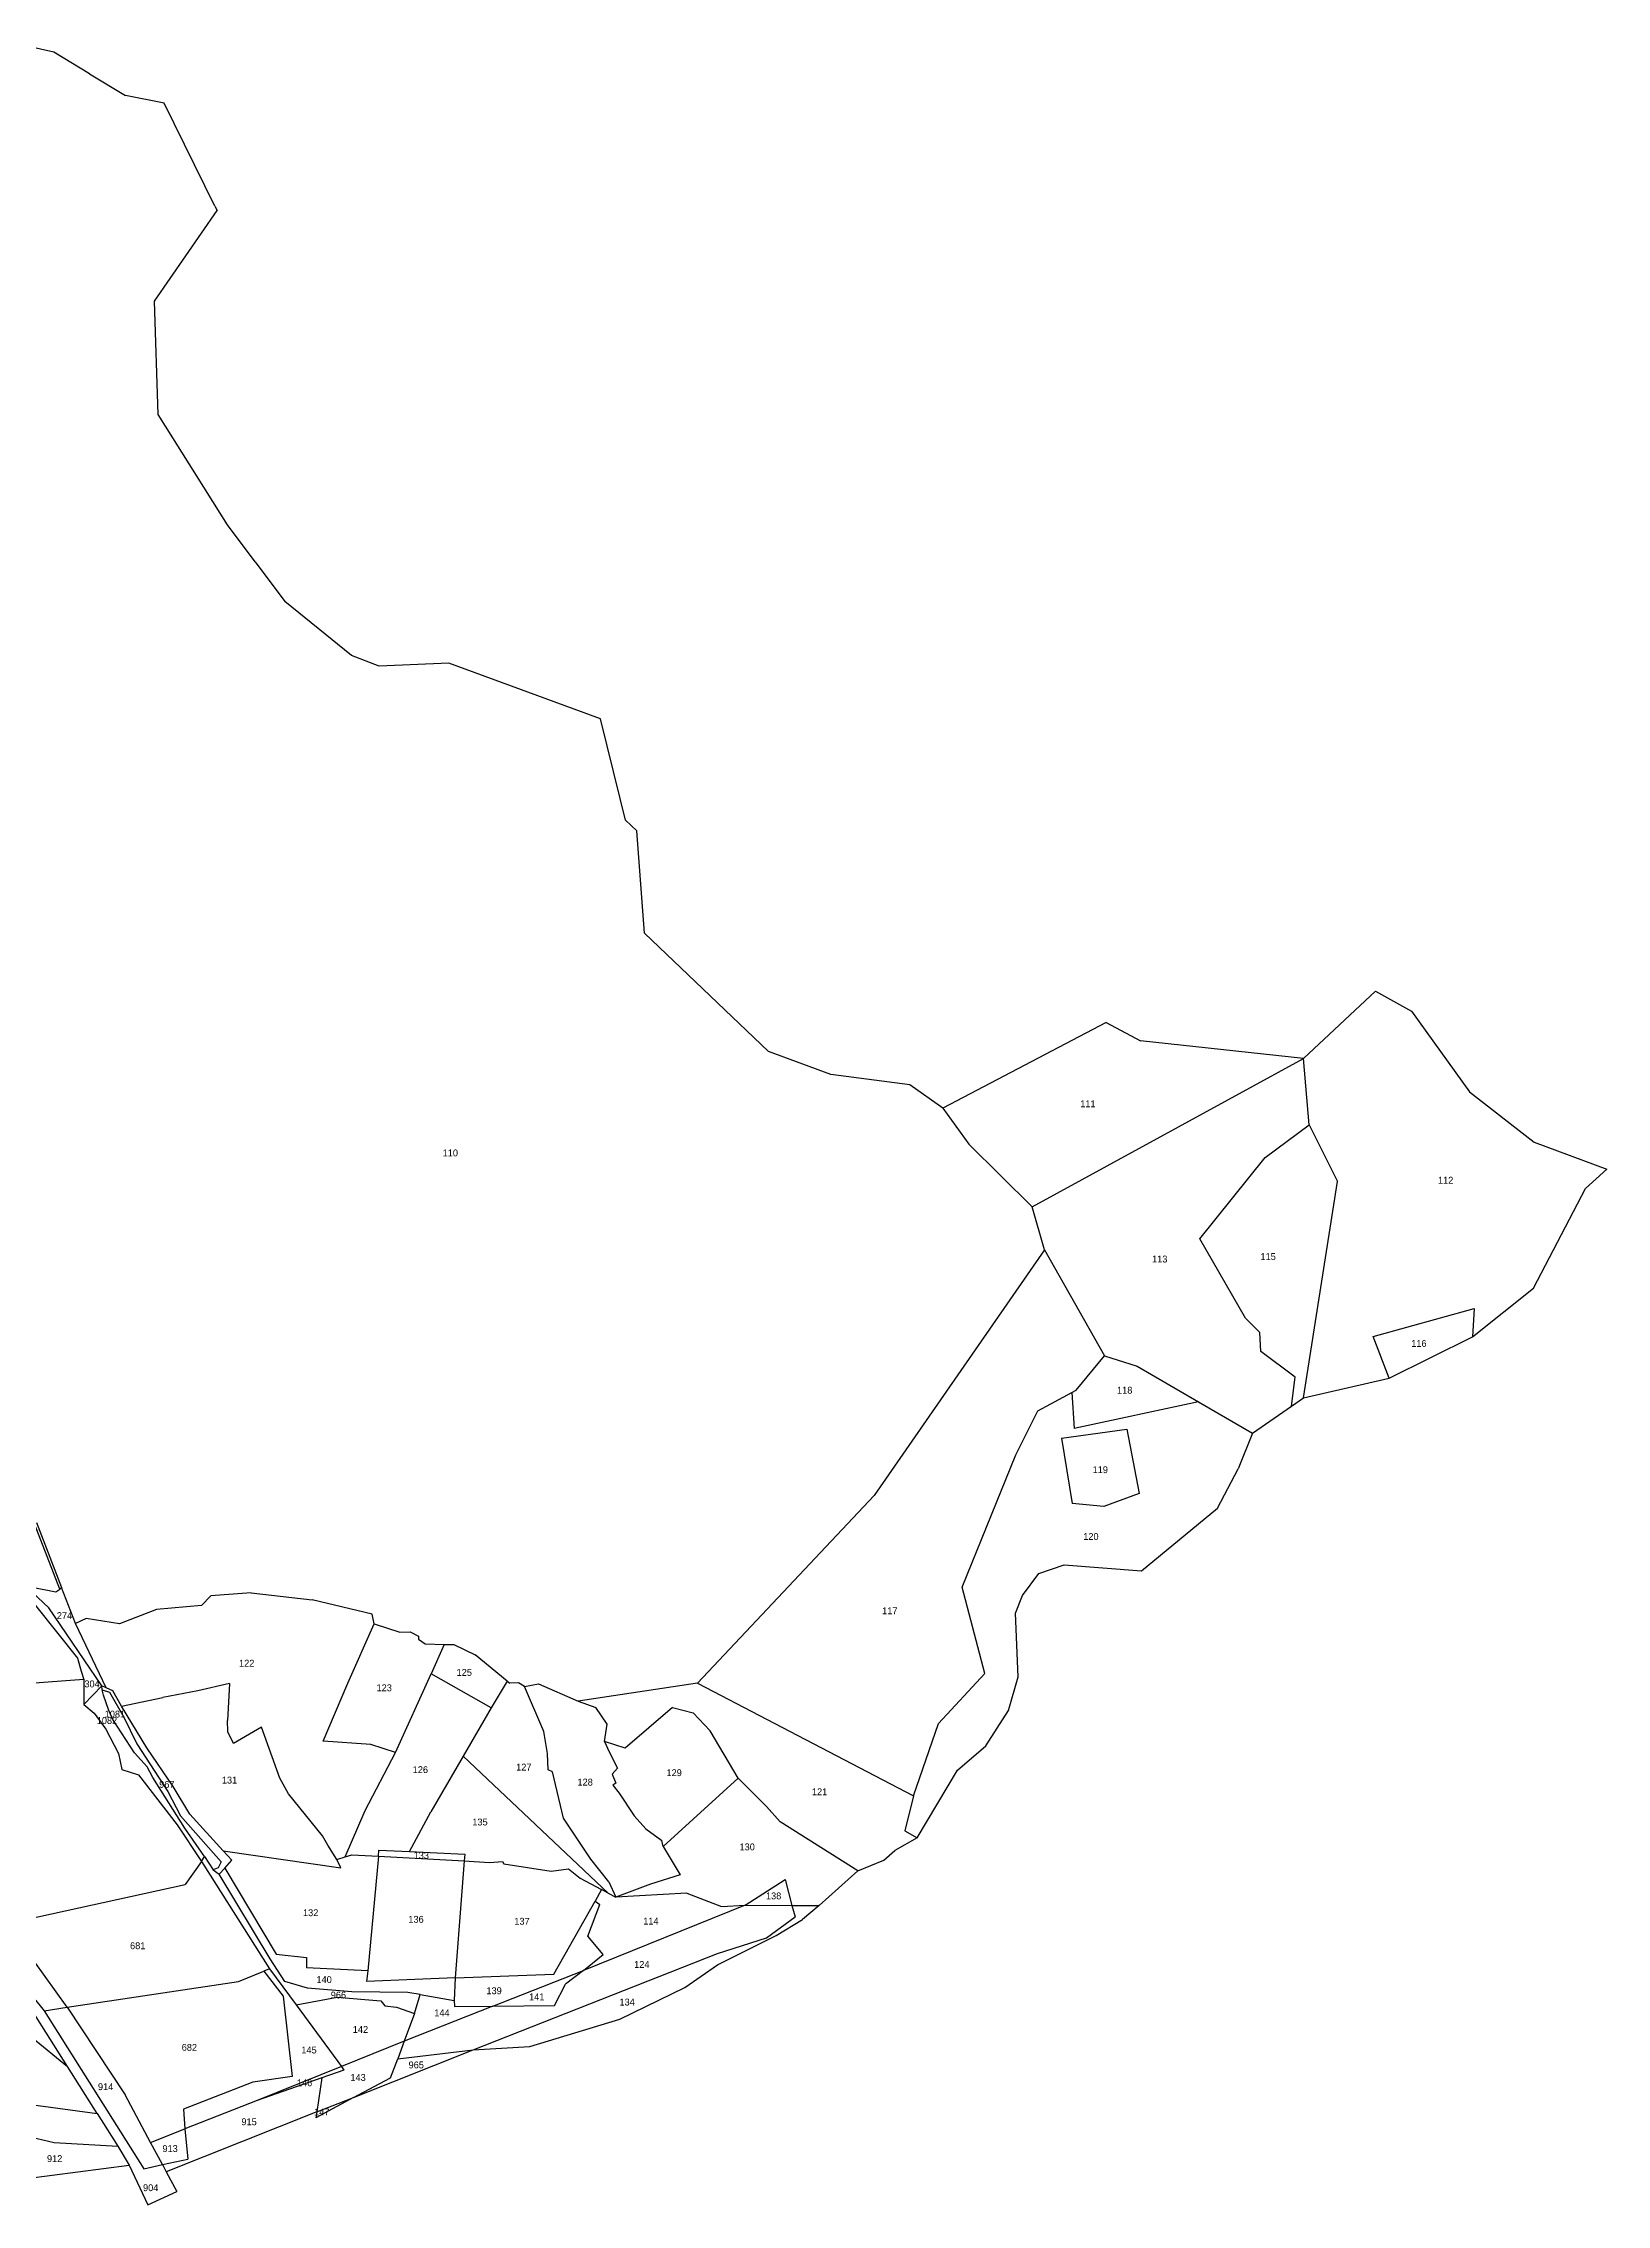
# Model space of a CAD drawing. Header units: metres. Extents: x 219366 to 221903, y 2706406 to 2707870.
# Drawn here: x 221334 to 221903, y 2706406 to 2707193 of the extents above; entities that cross this region are included whole.
import ezdxf
from ezdxf.enums import TextEntityAlignment as Align

# ---------------------------------------------------------------- set-up
doc = ezdxf.new("R2010")
doc.units = ezdxf.units.M

msp = doc.modelspace()

# ---------------------------------------------------------------- linework, layer by layer
at = {"layer": 'LIN'}
for p, q in [((221337.68, 2707189.46), (221323.07, 2707192.7)), ((221350.61, 2707181.58), (221337.68, 2707189.46)), ((221350.61, 2707181.58), (221363.76, 2707173.67)), ((221377.84, 2707170.89), (221363.76, 2707173.67)), ((221396.27, 2707133.4), (221377.84, 2707170.89)), ((221374.33, 2707098.81), (221397.03, 2707131.84)), ((221396.27, 2707133.4), (221397.03, 2707131.84)), ((221375.61, 2707057.49), (221374.33, 2707098.81)), ((221400.84, 2707017.32), (221375.61, 2707057.49)), ((221410.88, 2707003.85), (221400.84, 2707017.32)), ((221410.88, 2707003.85), (221421.74, 2706989.47)), ((221445.98, 2706969.72), (221421.74, 2706989.47)), ((221456.03, 2706965.88), (221445.98, 2706969.72)), ((221481.43, 2706966.96), (221456.03, 2706965.88)), ((221536.58, 2706946.64), (221481.43, 2706966.96)), ((221543.77, 2706917.66), (221536.58, 2706946.64)), ((221545.74, 2706909.79), (221543.77, 2706917.66)), ((221545.74, 2706909.79), (221549.85, 2706905.96)), ((221552.56, 2706868.67), (221549.85, 2706905.96)), ((221597.75, 2706825.62), (221552.56, 2706868.67)), ((221818.65, 2706847.49), (221792.46, 2706823.02)), ((221818.65, 2706847.49), (221831.73, 2706840.31)), ((221720.63, 2706836.09), (221661.23, 2706804.9)), ((221720.63, 2706836.09), (221733.15, 2706829.4)), ((221831.73, 2706840.31), (221852.82, 2706810.84)), ((221792.46, 2706823.02), (221733.15, 2706829.4)), ((221620.43, 2706817.17), (221597.75, 2706825.62)), ((221693.67, 2706769.03), (221792.46, 2706823.02)), ((221794.47, 2706798.85), (221792.46, 2706823.02)), ((221649.14, 2706813.39), (221620.43, 2706817.17)), ((221661.23, 2706804.9), (221649.14, 2706813.39)), ((221661.23, 2706804.9), (221670.64, 2706791.81)), ((221852.82, 2706810.84), (221876.36, 2706792.61)), ((221778.52, 2706786.95), (221794.47, 2706798.85)), ((221794.47, 2706798.85), (221804.78, 2706778.19)), ((221670.64, 2706791.81), (221693.67, 2706769.03)), ((221876.36, 2706792.61), (221902.79, 2706782.7)), ((221754.74, 2706757.31), (221778.52, 2706786.95)), ((221902.79, 2706782.7), (221895.12, 2706775.66)), ((221792.46, 2706699.46), (221804.78, 2706778.19)), ((221876.15, 2706739.39), (221895.12, 2706775.66)), ((221698.12, 2706753.36), (221693.67, 2706769.03)), ((221771.35, 2706728.48), (221754.74, 2706757.31)), ((221698.12, 2706753.36), (221636.16, 2706663.88)), ((221698.12, 2706753.36), (221719.96, 2706714.75)), ((221853.92, 2706721.65), (221876.15, 2706739.39)), ((221776.55, 2706723.28), (221771.35, 2706728.48)), ((221817.8, 2706721.82), (221854.55, 2706731.94)), ((221854.55, 2706731.94), (221853.92, 2706721.65)), ((221776.96, 2706716.34), (221776.55, 2706723.28)), ((221823.65, 2706706.56), (221817.8, 2706721.82)), ((221823.65, 2706706.56), (221853.92, 2706721.65)), ((221709.64, 2706702.26), (221719.96, 2706714.75)), ((221719.96, 2706714.75), (221731.92, 2706711)), ((221731.92, 2706711), (221754.25, 2706697.98)), ((221789.42, 2706706.98), (221776.96, 2706716.34)), ((221695.8, 2706694.71), (221708.09, 2706701.41)), ((221708.09, 2706701.41), (221709.64, 2706702.26)), ((221708.09, 2706701.41), (221708.93, 2706688.25)), ((221788.05, 2706696.48), (221789.42, 2706706.98)), ((221792.46, 2706699.46), (221823.65, 2706706.56)), ((221687.69, 2706678.75), (221695.8, 2706694.71)), ((221754.25, 2706697.98), (221708.93, 2706688.25)), ((221754.25, 2706697.98), (221773.87, 2706686.63)), ((221773.87, 2706686.63), (221788.05, 2706696.48)), ((221788.05, 2706696.48), (221792.46, 2706699.46)), ((221704.32, 2706684.72), (221728.08, 2706687.99)), ((221728.08, 2706687.99), (221732.64, 2706664.65)), ((221773.87, 2706686.63), (221768.65, 2706673.66)), ((221668.26, 2706630.52), (221687.69, 2706678.75)), ((221704.32, 2706684.72), (221708.23, 2706660.96)), ((221761.08, 2706659.29), (221768.65, 2706673.66)), ((221636.16, 2706663.88), (221571.92, 2706595.62)), ((221732.64, 2706664.65), (221719.81, 2706659.92)), ((221331.33, 2706654.12), (221340.39, 2706630.34)), ((221719.81, 2706659.92), (221708.23, 2706660.96)), ((221733.42, 2706636.5), (221761.08, 2706659.29)), ((221339.82, 2706629.8), (221330.62, 2706653.62)), ((221696.11, 2706635.46), (221705.33, 2706638.62)), ((221705.33, 2706638.62), (221733.42, 2706636.5)), ((221335.76, 2706622.96), (221327.73, 2706630.61)), ((221676.47, 2706599.12), (221668.26, 2706630.52)), ((221690.12, 2706627.5), (221696.11, 2706635.46)), ((221330.42, 2706630.41), (221338.41, 2706628.87)), ((221330.92, 2706623.9), (221346.28, 2706604.66)), ((221355.1, 2706594.56), (221335.76, 2706622.96)), ((221338.41, 2706628.87), (221339.82, 2706629.8)), ((221339.82, 2706629.8), (221340.39, 2706630.34)), ((221345.48, 2706617.31), (221340.39, 2706630.34)), ((221391.43, 2706623.86), (221374.99, 2706622.41)), ((221394.75, 2706627.35), (221391.43, 2706623.86)), ((221409.46, 2706628.51), (221394.75, 2706627.35)), ((221409.46, 2706628.51), (221431.67, 2706625.85)), ((221453.47, 2706620.67), (221431.67, 2706625.85)), ((221687.57, 2706620.99), (221690.12, 2706627.5)), ((221349.36, 2706619.14), (221345.48, 2706617.31)), ((221356.67, 2706593.84), (221345.48, 2706617.31)), ((221361.48, 2706617.16), (221349.36, 2706619.14)), ((221374.99, 2706622.41), (221361.48, 2706617.16)), ((221444.62, 2706595.61), (221454.21, 2706617.12)), ((221454.21, 2706617.12), (221453.47, 2706620.67)), ((221454.21, 2706617.12), (221463.59, 2706614.17)), ((221688.63, 2706597.82), (221687.57, 2706620.99)), ((221463.59, 2706614.17), (221467.33, 2706614.28)), ((221467.33, 2706614.28), (221470.34, 2706612.71)), ((221470.34, 2706612.71), (221470.36, 2706611.57)), ((221470.36, 2706611.57), (221472.82, 2706609.84)), ((221472.82, 2706609.84), (221479.7, 2706609.69)), ((221479.7, 2706609.69), (221474.93, 2706598.96)), ((221479.7, 2706609.69), (221483.21, 2706609.61)), ((221483.21, 2706609.61), (221491, 2706605.88)), ((221346.28, 2706604.66), (221347.53, 2706599.95)), ((221347.53, 2706599.95), (221348.54, 2706596.87)), ((221461.96, 2706570.26), (221474.93, 2706598.96)), ((221496.76, 2706586.52), (221474.93, 2706598.96)), ((221502.59, 2706596.32), (221491, 2706605.88)), ((221659.56, 2706580.92), (221676.47, 2706599.12)), ((221348.54, 2706596.87), (221324.18, 2706595.06)), ((221348.54, 2706596.87), (221348.5, 2706587.74)), ((221348.5, 2706587.74), (221355.1, 2706594.56)), ((221355.28, 2706593.1), (221355.1, 2706594.56)), ((221356.67, 2706593.84), (221355.1, 2706594.56)), ((221355.7, 2706591.16), (221355.28, 2706593.1)), ((221355.28, 2706593.1), (221357.87, 2706592.25)), ((221357.63, 2706585.65), (221355.7, 2706591.16)), ((221359.1, 2706592.73), (221356.67, 2706593.84)), ((221357.87, 2706592.25), (221363.06, 2706583.22)), ((221362.31, 2706587.18), (221359.1, 2706592.73)), ((221389.99, 2706592.77), (221377.34, 2706590.37)), ((221401.57, 2706595.44), (221389.99, 2706592.77)), ((221401.57, 2706595.44), (221400.82, 2706581.92)), ((221435.68, 2706574.49), (221444.62, 2706595.61)), ((221502.59, 2706596.32), (221496.76, 2706586.52)), ((221502.59, 2706596.32), (221503.55, 2706595.52)), ((221506.77, 2706595.69), (221503.55, 2706595.52)), ((221508.94, 2706594.3), (221506.77, 2706595.69)), ((221508.94, 2706594.3), (221513.99, 2706595.33)), ((221516.02, 2706577.94), (221508.94, 2706594.3)), ((221513.99, 2706595.33), (221528.5, 2706588.99)), ((221571.92, 2706595.62), (221528.5, 2706588.99)), ((221571.92, 2706595.62), (221650.47, 2706554.5)), ((221685.12, 2706585.66), (221688.63, 2706597.82)), ((221348.5, 2706587.74), (221352.29, 2706584.59)), ((221352.29, 2706584.59), (221356.61, 2706578.83)), ((221359.11, 2706582.33), (221357.63, 2706585.65)), ((221362.31, 2706587.18), (221377.34, 2706590.37)), ((221371.44, 2706572.01), (221362.31, 2706587.18)), ((221363.06, 2706583.22), (221367.88, 2706573.51)), ((221496.76, 2706586.52), (221486.6, 2706568.95)), ((221528.5, 2706588.99), (221534.91, 2706586.73)), ((221539.07, 2706580.59), (221534.91, 2706586.73)), ((221562.76, 2706586.68), (221545.55, 2706571.84)), ((221562.76, 2706586.68), (221570.3, 2706584.81)), ((221576.45, 2706578.15), (221570.3, 2706584.81)), ((221676.8, 2706572.79), (221685.12, 2706585.66)), ((221356.61, 2706578.83), (221361.14, 2706569.99)), ((221367.03, 2706570.23), (221359.11, 2706582.33)), ((221400.97, 2706577.87), (221400.82, 2706581.92)), ((221403.02, 2706573.56), (221400.97, 2706577.87)), ((221413.16, 2706579.51), (221403.02, 2706573.56)), ((221419.89, 2706560.96), (221413.16, 2706579.51)), ((221517.35, 2706569.98), (221516.02, 2706577.94)), ((221538.1, 2706574.33), (221539.07, 2706580.59)), ((221586.75, 2706560.98), (221576.45, 2706578.15)), ((221650.47, 2706554.5), (221659.56, 2706580.92)), ((221361.14, 2706569.99), (221362.35, 2706564.08)), ((221371.56, 2706565.12), (221367.03, 2706570.23)), ((221367.88, 2706573.51), (221379.17, 2706556.14)), ((221381.05, 2706557.91), (221371.44, 2706572.01)), ((221453.01, 2706573.28), (221435.68, 2706574.49)), ((221450.94, 2706549.23), (221461.96, 2706570.26)), ((221461.96, 2706570.26), (221453.01, 2706573.28)), ((221486.6, 2706568.95), (221474.9, 2706548.69)), ((221486.6, 2706568.95), (221539.43, 2706519.1)), ((221517.53, 2706564.05), (221517.35, 2706569.98)), ((221545.55, 2706571.84), (221538.1, 2706574.33)), ((221538.1, 2706574.33), (221539.8, 2706570.56)), ((221539.8, 2706570.56), (221542.83, 2706564.56)), ((221666.47, 2706563.94), (221676.8, 2706572.79)), ((221362.35, 2706564.08), (221368.49, 2706562.2)), ((221368.49, 2706562.2), (221382.49, 2706543.93)), ((221373.69, 2706561.25), (221371.56, 2706565.12)), ((221385.37, 2706542.79), (221373.69, 2706561.25)), ((221422.99, 2706555.23), (221419.89, 2706560.96)), ((221519.07, 2706563.25), (221517.53, 2706564.05)), ((221523.08, 2706546.46), (221519.07, 2706563.25)), ((221542.83, 2706564.56), (221540.87, 2706562.48)), ((221540.87, 2706562.48), (221542.15, 2706559.11)), ((221586.75, 2706560.98), (221559.37, 2706536.08)), ((221586.75, 2706560.98), (221596.95, 2706550.7)), ((221651.82, 2706539.25), (221666.47, 2706563.94)), ((221379.17, 2706556.14), (221383.75, 2706547.28)), ((221387.08, 2706547.84), (221381.05, 2706557.91)), ((221435.36, 2706540), (221422.99, 2706555.23)), ((221542.15, 2706559.11), (221541.09, 2706558.43)), ((221541.09, 2706558.43), (221543.37, 2706555.56)), ((221543.37, 2706555.56), (221548.88, 2706547.25)), ((221650.47, 2706554.5), (221647.32, 2706541.83)), ((221382.49, 2706543.93), (221391.43, 2706530.66)), ((221383.75, 2706547.28), (221398.54, 2706530.45)), ((221399.26, 2706534.54), (221387.08, 2706547.84)), ((221443.64, 2706532.33), (221450.94, 2706549.23)), ((221467.1, 2706534.28), (221474.9, 2706548.69)), ((221533.07, 2706531.46), (221523.08, 2706546.46)), ((221548.88, 2706547.25), (221553.06, 2706542.48)), ((221601.92, 2706545.01), (221596.95, 2706550.7)), ((221630.2, 2706527.17), (221601.92, 2706545.01)), ((221392.46, 2706532.39), (221385.37, 2706542.79)), ((221437.31, 2706536.53), (221435.36, 2706540)), ((221440.6, 2706531.4), (221437.31, 2706536.53)), ((221553.06, 2706542.48), (221558.9, 2706538.33)), ((221559.37, 2706536.08), (221558.9, 2706538.33)), ((221559.37, 2706536.08), (221565.55, 2706525.77)), ((221651.82, 2706539.25), (221643.7, 2706534.64)), ((221647.32, 2706541.83), (221651.82, 2706539.25)), ((221391.43, 2706530.66), (221385.44, 2706522.25)), ((221391.43, 2706530.66), (221392.46, 2706532.39)), ((221391.43, 2706530.66), (221416.14, 2706491.55)), ((221392.46, 2706532.39), (221395.6, 2706527.64)), ((221397.43, 2706528.32), (221395.6, 2706527.64)), ((221398.54, 2706530.45), (221397.43, 2706528.32)), ((221397.78, 2706526.07), (221399.82, 2706528.25)), ((221402.45, 2706531.06), (221399.26, 2706534.54)), ((221399.26, 2706534.54), (221442.1, 2706528.26)), ((221399.82, 2706528.25), (221402.45, 2706531.06)), ((221399.82, 2706528.25), (221418.59, 2706496.91)), ((221440.6, 2706531.4), (221443.64, 2706532.33)), ((221442.1, 2706528.26), (221440.6, 2706531.4)), ((221443.64, 2706532.33), (221446.07, 2706533.07)), ((221446.07, 2706533.07), (221455.83, 2706532.52)), ((221455.83, 2706532.52), (221451.94, 2706490.77)), ((221455.83, 2706532.52), (221455.96, 2706534.81)), ((221455.83, 2706532.52), (221486.93, 2706530.84)), ((221455.96, 2706534.81), (221467.1, 2706534.28)), ((221467.1, 2706534.28), (221487.17, 2706533.34)), ((221486.93, 2706530.84), (221483.68, 2706488.22)), ((221487.17, 2706533.34), (221486.93, 2706530.84)), ((221486.93, 2706530.84), (221496.2, 2706530.22)), ((221496.2, 2706530.22), (221500.91, 2706530.63)), ((221500.91, 2706530.63), (221501.36, 2706529.74)), ((221501.36, 2706529.74), (221518.67, 2706527.14)), ((221539.61, 2706523.21), (221533.07, 2706531.46)), ((221630.2, 2706527.17), (221639.68, 2706531.11)), ((221639.68, 2706531.11), (221643.7, 2706534.64)), ((221321.87, 2706508.32), (221385.44, 2706522.25)), ((221395.6, 2706527.64), (221397.78, 2706526.07)), ((221416.41, 2706495.2), (221397.78, 2706526.07)), ((221518.67, 2706527.14), (221524.99, 2706527.99)), ((221524.99, 2706527.99), (221529.22, 2706524.58)), ((221529.22, 2706524.58), (221536.97, 2706520.42)), ((221536.97, 2706520.42), (221534.6, 2706516.12)), ((221539.43, 2706519.1), (221536.97, 2706520.42)), ((221539.61, 2706523.21), (221542.12, 2706517.61)), ((221554.75, 2706522.33), (221542.12, 2706517.61)), ((221565.55, 2706525.77), (221554.75, 2706522.33)), ((221589.2, 2706514.71), (221603.8, 2706524.05)), ((221603.8, 2706524.05), (221606.2, 2706514.63)), ((221616.11, 2706514.58), (221630.2, 2706527.17)), ((221519.57, 2706489.56), (221534.6, 2706516.12)), ((221589.2, 2706514.71), (221530.4, 2706490.9)), ((221532.01, 2706503.41), (221536.3, 2706514.92)), ((221534.6, 2706516.12), (221536.3, 2706514.92)), ((221539.43, 2706519.1), (221542.12, 2706517.61)), ((221567.95, 2706519.14), (221542.12, 2706517.61)), ((221567.95, 2706519.14), (221580.68, 2706514.21)), ((221580.68, 2706514.21), (221589.2, 2706514.71)), ((221589.2, 2706514.71), (221606.2, 2706514.63)), ((221606.2, 2706514.63), (221616.11, 2706514.58)), ((221606.2, 2706514.63), (221607.49, 2706510.45)), ((221616.11, 2706514.58), (221610.12, 2706509.45)), ((221597.04, 2706502.85), (221607.49, 2706510.45)), ((221600.48, 2706503.64), (221610.12, 2706509.45)), ((221312.9, 2706502.61), (221334.06, 2706476.22)), ((221342.51, 2706477.58), (221326.48, 2706499.88)), ((221418.59, 2706496.91), (221429.62, 2706495.66)), ((221490.3, 2706462.04), (221579.13, 2706497.13)), ((221530.4, 2706490.9), (221537.5, 2706496.73)), ((221537.5, 2706496.73), (221532.01, 2706503.41)), ((221579.11, 2706493.01), (221600.48, 2706503.64)), ((221579.13, 2706497.13), (221597.04, 2706502.85)), ((221404.9, 2706486.9), (221414.1, 2706490.7)), ((221416.14, 2706491.55), (221414.1, 2706490.7)), ((221414.1, 2706490.7), (221421.1, 2706481.64)), ((221416.14, 2706491.55), (221425.89, 2706478.42)), ((221421.73, 2706486.88), (221416.41, 2706495.2)), ((221429.62, 2706495.66), (221429.54, 2706491.86)), ((221451.94, 2706490.77), (221429.54, 2706491.86)), ((221451.94, 2706490.77), (221451.41, 2706486.97)), ((221483.68, 2706488.22), (221519.57, 2706489.56)), ((221497.41, 2706477.98), (221530.4, 2706490.9)), ((221530.4, 2706490.9), (221523.83, 2706485.93)), ((221567.24, 2706484.74), (221579.11, 2706493.01)), ((221311.66, 2706481.27), (221342.56, 2706455.92)), ((221342.51, 2706477.58), (221404.9, 2706486.9)), ((221421.1, 2706481.64), (221424.34, 2706452.39)), ((221429.99, 2706484.49), (221421.73, 2706486.88)), ((221425.89, 2706478.42), (221440.81, 2706481.26)), ((221446.05, 2706483.19), (221429.99, 2706484.49)), ((221440.81, 2706481.26), (221456.6, 2706479.92)), ((221466.51, 2706482.91), (221446.05, 2706483.19)), ((221483.68, 2706488.22), (221451.41, 2706486.97)), ((221470.97, 2706482.15), (221466.51, 2706482.91)), ((221468.84, 2706475.24), (221470.97, 2706482.15)), ((221470.97, 2706482.15), (221483.36, 2706480.04)), ((221483.68, 2706488.22), (221483.36, 2706480.04)), ((221519.82, 2706478.18), (221523.83, 2706485.93)), ((221543.64, 2706473.21), (221567.24, 2706484.74)), ((221342.56, 2706455.92), (221329.74, 2706476.35)), ((221334.06, 2706476.22), (221342.51, 2706477.58)), ((221334.06, 2706476.22), (221370.43, 2706418.72)), ((221342.51, 2706477.58), (221363.56, 2706445.63)), ((221425.89, 2706478.42), (221442.28, 2706455.92)), ((221456.6, 2706479.92), (221458.06, 2706478.08)), ((221458.06, 2706478.08), (221462.36, 2706477.53)), ((221462.36, 2706477.53), (221468.84, 2706475.24)), ((221497.41, 2706477.98), (221465.16, 2706465.24)), ((221468.84, 2706475.24), (221465.16, 2706465.24)), ((221483.36, 2706480.04), (221483.43, 2706477.85)), ((221483.43, 2706477.85), (221497.41, 2706477.98)), ((221497.41, 2706477.98), (221519.82, 2706478.18)), ((221510.88, 2706463.32), (221543.64, 2706473.21)), ((221465.16, 2706465.24), (221442.28, 2706455.92)), ((221465.16, 2706465.24), (221462.8, 2706458.83)), ((221446.7, 2706444.73), (221490.3, 2706462.04)), ((221460.22, 2706451.8), (221462.8, 2706458.83)), ((221462.8, 2706458.83), (221490.3, 2706462.04)), ((221490.3, 2706462.04), (221510.88, 2706463.32)), ((221353.46, 2706438.91), (221342.56, 2706455.92)), ((221410.03, 2706450.31), (221384.82, 2706440.49)), ((221424.34, 2706452.39), (221410.03, 2706450.31)), ((221442.28, 2706455.92), (221411.58, 2706443.56)), ((221435.15, 2706451.88), (221411.58, 2706443.56)), ((221435.15, 2706451.88), (221433.32, 2706439.53)), ((221443.21, 2706454.63), (221435.15, 2706451.88)), ((221442.28, 2706455.92), (221443.21, 2706454.63)), ((221446.7, 2706444.73), (221460.22, 2706451.8)), ((221329.26, 2706442.11), (221353.46, 2706438.91)), ((221372.78, 2706428.31), (221363.56, 2706445.63)), ((221411.58, 2706443.56), (221385.36, 2706433.29)), ((221446.7, 2706444.73), (221432.99, 2706437.25)), ((221433.32, 2706439.53), (221446.7, 2706444.73)), ((221353.46, 2706438.91), (221360.9, 2706427.02)), ((221433.32, 2706439.53), (221378.52, 2706417.67)), ((221384.82, 2706440.49), (221385.36, 2706433.29)), ((221433.32, 2706439.53), (221432.99, 2706437.25)), ((221316.21, 2706433.34), (221337.76, 2706428.3)), ((221337.76, 2706428.3), (221360.9, 2706427.02)), ((221360.9, 2706427.02), (221365.07, 2706420.04)), ((221372.78, 2706428.31), (221385.36, 2706433.29)), ((221377.22, 2706420.24), (221372.78, 2706428.31)), ((221385.36, 2706433.29), (221386.37, 2706422.26)), ((221318.32, 2706413.97), (221365.07, 2706420.04)), ((221365.07, 2706420.04), (221371.8, 2706405.63)), ((221370.43, 2706418.72), (221377.22, 2706420.24)), ((221377.22, 2706420.24), (221386.37, 2706422.26)), ((221377.22, 2706420.24), (221378.52, 2706417.67)), ((221371.8, 2706405.63), (221382.46, 2706410.49)), ((221378.52, 2706417.67), (221382.46, 2706410.49))]:
    msp.add_line(p, q, dxfattribs=at)

# ---------------------------------------------------------------- texts
at = {"layer": 'PAR'}
for s, p in [('111', (221713.96, 2706806.52)), ('110', (221481.94, 2706788.64)), ('112', (221844.16, 2706778.7)), ('113', (221740.11, 2706750)), ('115', (221779.56, 2706750.88)), ('116', (221834.43, 2706719.25)), ('118', (221727.36, 2706702.23)), ('119', (221718.48, 2706673.29)), ('120', (221715.07, 2706648.98)), ('117', (221641.87, 2706621.92)), ('274', (221341.51, 2706620.17)), ('122', (221407.83, 2706602.85)), ('125', (221487.01, 2706599.48)), ('304', (221351.54, 2706595.3)), ('123', (221457.87, 2706593.88)), ('1082', (221356.97, 2706581.96)), ('1081', (221359.87, 2706584.32)), ('967', (221378.78, 2706558.7)), ('131', (221401.58, 2706560.26)), ('126', (221471.03, 2706564.07)), ('127', (221508.68, 2706565.01)), ('128', (221531, 2706559.53)), ('129', (221563.39, 2706562.97)), ('121', (221616.32, 2706556.02)), ('135', (221492.74, 2706545)), ('130', (221589.97, 2706535.94)), ('133', (221471.37, 2706532.86)), ('132', (221431.11, 2706511.97)), ('138', (221599.59, 2706518.09)), ('136', (221469.45, 2706509.57)), ('137', (221508.02, 2706508.86)), ('114', (221554.94, 2706508.92)), ('681', (221368.17, 2706499.95)), ('140', (221436.01, 2706487.63)), ('124', (221551.62, 2706493.15)), ('966', (221441.21, 2706482)), ('139', (221497.86, 2706483.56)), ('141', (221513.39, 2706481.35)), ('144', (221478.87, 2706475.51)), ('134', (221546.28, 2706479.44)), ('142', (221449.23, 2706469.49)), ('682', (221386.96, 2706462.94)), ('145', (221430.51, 2706461.96)), ('965', (221469.53, 2706456.55)), ('914', (221356.49, 2706448.62)), ('146', (221428.89, 2706450.04)), ('143', (221448.36, 2706451.98)), ('915', (221408.69, 2706435.85)), ('147', (221435.15, 2706439.4)), ('913', (221379.95, 2706426.09)), ('912', (221337.93, 2706422.43)), ('904', (221372.89, 2706411.84))]:
    msp.add_text(s, height=2.5, dxfattribs=at).set_placement(p, align=Align.MIDDLE)

doc.saveas('drawing.dxf')
